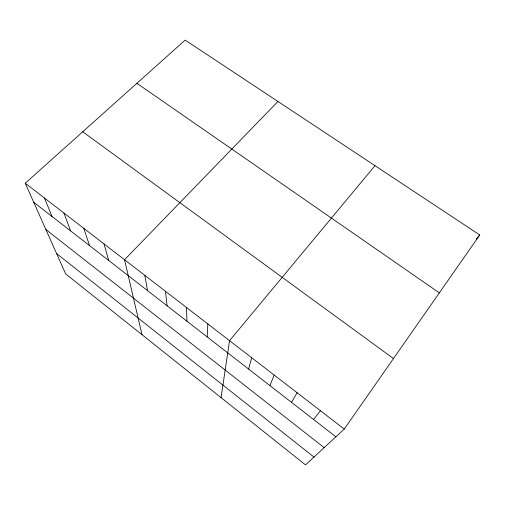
<?xml version="1.0" encoding="UTF-8"?>
<svg xmlns="http://www.w3.org/2000/svg" width="505" height="505" viewBox="0 0 505 505"><rect width="100%" height="100%" fill="white"/><g stroke="black" fill="none" stroke-linecap="round" stroke-linejoin="round"><path stroke-width="0.76" d="M207.183 336.911L207.82 323.926M221.064 397.643L229.554 340.679L374.981 165.672M248.643 369.086L251.679 357.723M269.897 385.586L274.202 375.082M291.524 402.365L297.129 392.751M344.258 429.067L479.75 234.976L185.165 40.103L25.25 183.227L65.637 273.88L305.525 464.897L344.258 429.067L25.25 183.227M313.517 419.44L320.479 410.742M476.272 239.042L479.75 234.976M277.933 101.473L124.546 259.753L141.993 334.676M136.899 83.3L439.337 292.868M82.732 131.78L393.49 358.544M33.753 202.309L335.894 436.806M45.873 229.51L324.166 447.651M56.598 253.586L313.977 457.076M44.44 198.017L52.047 216.506M63.958 213.059L70.637 230.936M83.811 228.355L89.53 245.6M104.005 243.921L108.733 260.504M144.834 275.383L147.504 290.596M165.47 291.29L167.073 305.784M186.459 307.463L186.964 321.218"/></g></svg>
